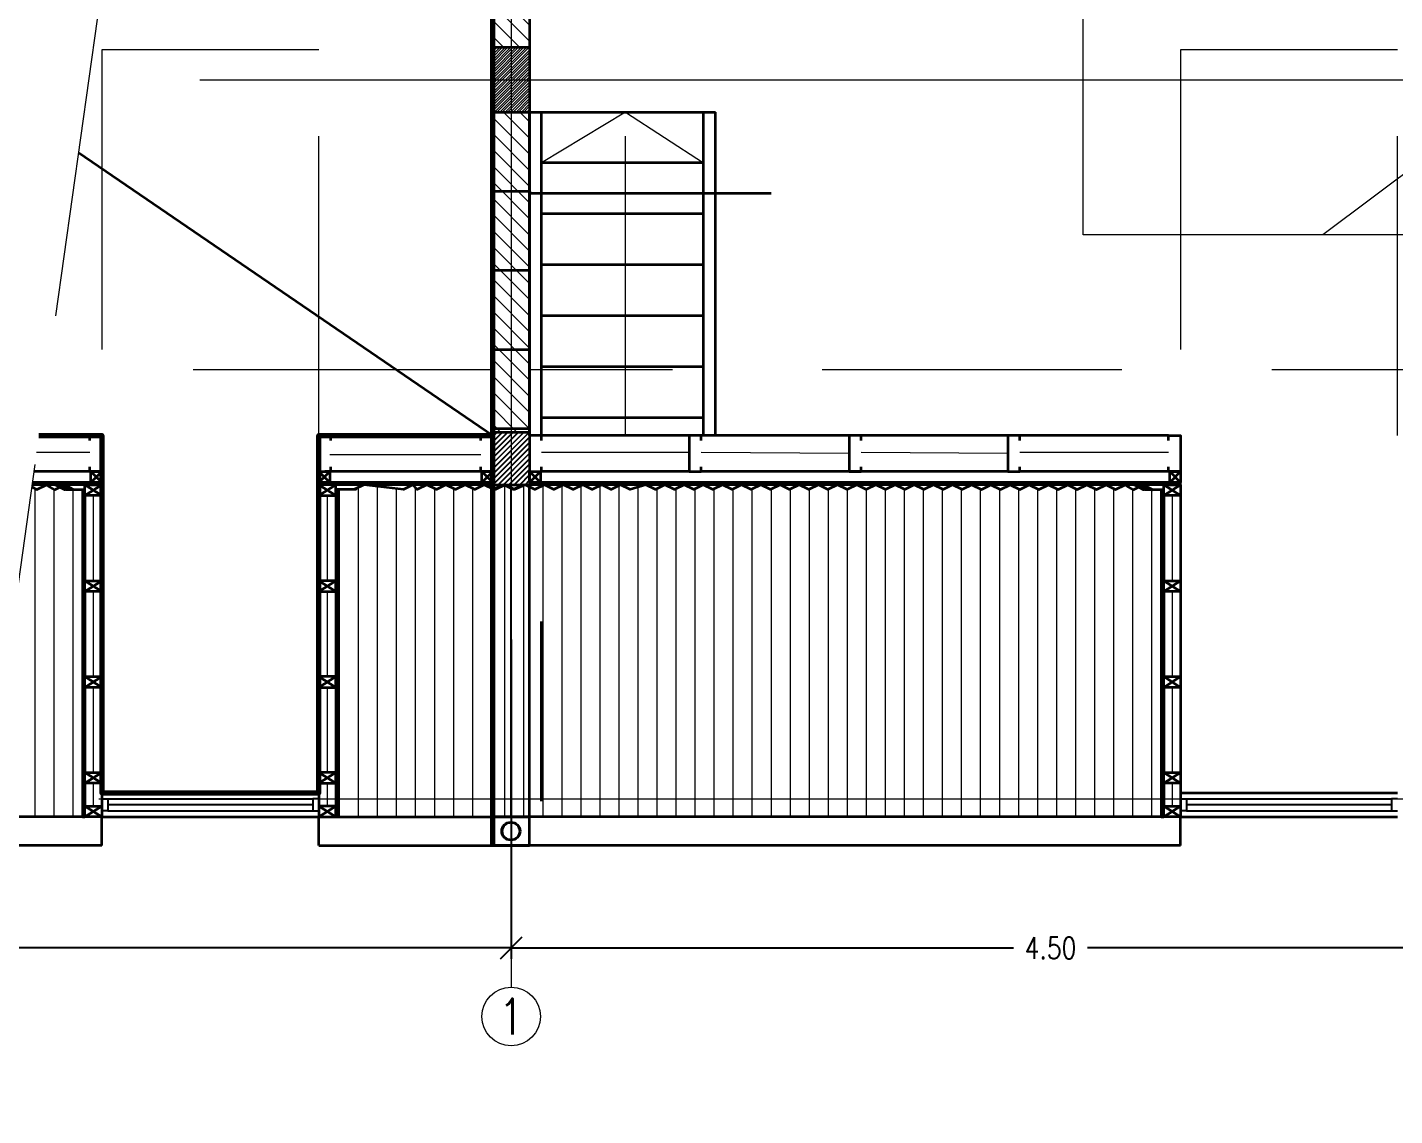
# Model space of a CAD drawing. Header units: metres. Extents: x 45 to 666, y -23 to 325.
# Drawn here: x 316.28 to 321.98, y 131.5 to 136.04 of the extents above; entities that cross this region are included whole.
import ezdxf

# ---------------------------------------------------------------- set-up
doc = ezdxf.new("R2010")
doc.units = ezdxf.units.M
doc.header["$LTSCALE"] = 5
doc.header["$MEASUREMENT"] = 0
doc.linetypes.add('HIDDEN', pattern=[0.375, 0.25, -0.125])
doc.layers.get('0').update_dxf_attribs({"color": 30})
doc.layers.get('DEFPOINTS').update_dxf_attribs({"color": 210})
for name, color, linetype, lineweight in [('A-ANNO-DIMS', 3, 'Continuous', 18), ('A-ANNO-NOTE', 7, 'Continuous', 35), ('A-ANNO-SYMB', 3, 'Continuous', 18), ('A-ANNO-TEXT', 3, 'Continuous', 18), ('A-ELEV-MBE1', 7, 'Continuous', 35), ('A-ELEV-PATT', 8, 'Continuous', 18), ('A-FLOR-FTPT', 6, 'Continuous', 70), ('A-FLOR-LEVL', 7, 'Continuous', 35), ('A-FLOR-OVHD', 3, 'HIDDEN', 18), ('A-FURN', 8, 'Continuous', 18), ('A-GLAZ-FULL', 4, 'Continuous', 25), ('A-WALL-BATT', 8, 'BATTING', 18), ('A-WALL-FULL', 7, 'Continuous', 35), ('A-WALL-FULL-EXTR', 7, 'Continuous', 35), ('A-WALL-PATT', 8, 'Continuous', 18)]:
    doc.layers.add(name, color=color, linetype=linetype, lineweight=lineweight)
doc.styles.add('E-ROMANS', font='romans.shx', dxfattribs={"width": 0.8})
doc.linetypes.add('BATTING', pattern='A,0.0001,-0.1,[134,ltypeshp.shx,S=0.1,R=0,X=-0.1,Y=0],-0.2,[134,ltypeshp.shx,S=0.1,R=180,X=0.1,Y=0],-0.1', length=0.4001)
doc.dimstyles.new('E-0050_TICK_18', dxfattribs={"dimscale": 0.001, "dimtxt": 90, "dimasz": 90, "dimexe": 45, "dimexo": 30, "dimgap": 45, "dimtad": 0, "dimzin": 0, "dimdsep": 46, "dimtxsty": 'E-ROMANS', "dimblk": 'OBLIQUE', "dimcen": 45, "dimclrd": 256, "dimclre": 256, "dimclrt": 256, "dimadec": 0, "dimazin": 0, "dimtfac": 1, "dimtmove": 1, "dimatfit": 3, "dimldrblk": 'OPEN90', "dimfxl": 1, "dimtfill": 1, "dimtolj": 1, "dimtzin": 0, "dimarcsym": 0})
doc.dimstyles.new('E-0200_TICK_12', dxfattribs={"dimscale": 0.001, "dimtxt": 240, "dimasz": 240, "dimexe": 120, "dimexo": 80, "dimgap": 120, "dimtad": 0, "dimzin": 0, "dimdsep": 46, "dimtxsty": 'E-ROMANS', "dimblk": 'OBLIQUE', "dimcen": 120, "dimclrd": 256, "dimclre": 256, "dimclrt": 256, "dimadec": 0, "dimazin": 0, "dimtfac": 1, "dimtmove": 1, "dimatfit": 3, "dimldrblk": 'OPEN90', "dimfxl": 1, "dimtfill": 1, "dimtolj": 1, "dimtzin": 0, "dimlwd": -1, "dimarcsym": 0})
pattern_1 = [(45, (153.83231, 107.65683), (-0.0112253202, 0.0112253202), [])]

# ---------------------------------------------------------------- blocks, each defined once
blk = doc.blocks.new('_Oblique')
at = {"color": 0, "linetype": 'ByBlock', "lineweight": -2}
blk.add_line((-0.5, -0.5), (0.5, 0.5), dxfattribs=at)
blk = doc.blocks.new('*D245')
at = {"layer": 'A-ANNO-DIMS', "lineweight": -2, "transparency": 16777216}
for p, q in [((313.7989, 133.4881), (313.7989, 132.1567)), ((318.2989, 133.4881), (318.2989, 132.1567)), ((313.7989, 132.2017), (315.8941, 132.2017)), ((318.2989, 132.2017), (316.2036, 132.2017))]:
    blk.add_line(p, q, dxfattribs=at)
at = {"layer": 'DEFPOINTS', "color": 0, "transparency": 16777216}
for p in [(313.7989, 133.5181), (318.2989, 133.5181), (318.2989, 132.2017)]:
    blk.add_point(p, dxfattribs=at)
at = {"layer": 'A-ANNO-DIMS', "lineweight": -2, "transparency": 16777216, "xscale": 0.09, "yscale": 0.09, "zscale": 0.09, "rotation": 180}
blk.add_blockref('_Oblique', (313.7989, 132.2017), dxfattribs=at)
at = {"layer": 'A-ANNO-DIMS', "lineweight": -2, "transparency": 16777216, "xscale": 0.09, "yscale": 0.09, "zscale": 0.09}
blk.add_blockref('_Oblique', (318.2989, 132.2017), dxfattribs=at)
at = {"layer": 'A-ANNO-DIMS', "transparency": 16777216, "insert": (316.0489, 132.2017), "char_height": 0.09, "attachment_point": 5, "style": 'E-ROMANS', "bg_fill": 3, "box_fill_scale": 1.25, "bg_fill_color": 256, "bg_fill_true_color": 13158600, "bg_fill_transparency": 0}
blk.add_mtext('\\A1;4.50', dxfattribs=at)
blk = doc.blocks.new('_Open90')
at = {"color": 0, "linetype": 'ByBlock', "lineweight": -2}
for p, q in [((0, 0), (-1, 0)), ((-0.5, 0.5), (0, 0)), ((0, 0), (-0.5, -0.5))]:
    blk.add_line(p, q, dxfattribs=at)
blk = doc.blocks.new('*D247')
at = {"layer": 'A-ANNO-DIMS', "lineweight": -2, "transparency": 16777216}
for p, q in [((318.2989, 133.4881), (318.2989, 132.1567)), ((322.7989, 133.4881), (322.7989, 132.1567)), ((318.2989, 132.2017), (320.3941, 132.2017)), ((322.7989, 132.2017), (320.7036, 132.2017))]:
    blk.add_line(p, q, dxfattribs=at)
at = {"layer": 'DEFPOINTS', "color": 0, "transparency": 16777216}
for p in [(318.2989, 133.5181), (322.7989, 133.5181), (322.7989, 132.2017)]:
    blk.add_point(p, dxfattribs=at)
at = {"layer": 'A-ANNO-DIMS', "lineweight": -2, "transparency": 16777216, "xscale": 0.09, "yscale": 0.09, "zscale": 0.09, "rotation": 180}
blk.add_blockref('_Oblique', (318.2989, 132.2017), dxfattribs=at)
at = {"layer": 'A-ANNO-DIMS', "lineweight": -2, "transparency": 16777216, "xscale": 0.09, "yscale": 0.09, "zscale": 0.09}
blk.add_blockref('_Oblique', (322.7989, 132.2017), dxfattribs=at)
at = {"layer": 'A-ANNO-DIMS', "transparency": 16777216, "insert": (320.5489, 132.2017), "char_height": 0.09, "attachment_point": 5, "style": 'E-ROMANS', "bg_fill": 3, "box_fill_scale": 1.25, "bg_fill_color": 256, "bg_fill_true_color": 13158600, "bg_fill_transparency": 0}
blk.add_mtext('\\A1;4.50', dxfattribs=at)
blk = doc.blocks.new('CAMA150X200')
for p, q in [((-1.2, 0), (-0.8, 0)), ((-1.2, -0.4), (-1.2, 0)), ((-0.8, 0), (-0.8, -0.4)), ((-0.75, -2), (-0.75, 0)), ((-0.75, 0), (0.75, 0)), ((0, 0), (-0.75, -1)), ((0, 0), (0.75, -1)), ((0.75, 0), (0.75, -2)), ((0.8, 0), (0.8, -0.4)), ((1.2, 0), (0.8, 0)), ((1.2, -0.4), (1.2, 0)), ((-0.8, -0.4), (-1.2, -0.4)), ((0.8, -0.4), (1.2, -0.4)), ((0.75, -2), (-0.75, -2))]:
    blk.add_line(p, q)

msp = doc.modelspace()

# ---------------------------------------------------------------- hatches: boundary and pattern name
at = {"layer": 'A-ELEV-PATT'}
h = msp.add_hatch(dxfattribs=at)
h.set_pattern_fill('LINE', color=256, scale=0.015, angle=135, style=0)
h.set_pattern_definition([(135, (162.83231, 107.65683), (-0.03367596, -0.03367596), [])])
h.paths.add_polyline_path([(318.3759, 137.2788), (318.2989, 137.2788), (318.2989, 136.9488), (318.3759, 136.9488)])
h.paths.add_polyline_path([(318.2989, 137.2788), (318.2219, 137.2788), (318.2219, 136.9488), (318.2989, 136.9488)])
h.paths.add_polyline_path([(318.2989, 136.9488), (318.2219, 136.9488), (318.2219, 136.6188), (318.2989, 136.6188)])
h.paths.add_polyline_path([(318.3759, 136.9488), (318.2989, 136.9488), (318.2989, 136.6188), (318.3759, 136.6188)])
h.paths.add_polyline_path([(318.3759, 136.6188), (318.2989, 136.6188), (318.2989, 136.2888), (318.3759, 136.2888)])
h.paths.add_polyline_path([(318.2989, 136.6188), (318.2219, 136.6188), (318.2219, 136.2888), (318.2989, 136.2888)])
h.paths.add_polyline_path([(318.2989, 136.2888), (318.2219, 136.2888), (318.2219, 135.9588), (318.2989, 135.9588)])
h.paths.add_polyline_path([(318.3759, 136.2888), (318.2989, 136.2888), (318.2989, 135.9588), (318.3759, 135.9588)])
h.paths.add_polyline_path([(318.3759, 135.6888), (318.2989, 135.6888), (318.2989, 135.3588), (318.3759, 135.3588)])
h.paths.add_polyline_path([(318.2989, 135.6888), (318.2219, 135.6888), (318.2219, 135.3588), (318.2989, 135.3588)])
h.paths.add_polyline_path([(318.2989, 135.3588), (318.2219, 135.3588), (318.2219, 135.0288), (318.2989, 135.0288)])
h.paths.add_polyline_path([(318.3759, 135.3588), (318.2989, 135.3588), (318.2989, 135.0288), (318.3759, 135.0288)])
h.paths.add_polyline_path([(318.3759, 135.0288), (318.2989, 135.0288), (318.2989, 134.6988), (318.3759, 134.6988)])
h.paths.add_polyline_path([(318.2989, 135.0288), (318.2219, 135.0288), (318.2219, 134.6988), (318.2989, 134.6988)])
h.paths.add_polyline_path([(318.2989, 134.6988), (318.2219, 134.6988), (318.2219, 134.3688), (318.2989, 134.3688)])
h.paths.add_polyline_path([(318.3759, 134.6988), (318.2989, 134.6988), (318.2989, 134.3688), (318.3759, 134.3688)])
h.paths.add_polyline_path([(318.3759, 134.3688), (318.2989, 134.3688), (318.2989, 134.3538), (318.3759, 134.3538)])
h.paths.add_polyline_path([(318.2989, 134.3688), (318.2219, 134.3688), (318.2219, 134.3538), (318.2989, 134.3538)])
h.paths.add_polyline_path([(318.2989, 137.2938), (318.2219, 137.2938), (318.2219, 137.2788), (318.2989, 137.2788)])
h.paths.add_polyline_path([(318.3759, 137.2938), (318.2989, 137.2938), (318.2989, 137.2788), (318.3759, 137.2788)])
h = msp.add_hatch(dxfattribs=at)
h.set_pattern_fill('LINE', color=256, scale=0.015, angle=135, style=0)
h.set_pattern_definition([(135, (162.83231, 107.65683), (-0.03367596, -0.03367596), [])])
h.paths.add_polyline_path([(318.3759, 137.2788), (318.2989, 137.2788), (318.2989, 136.9488), (318.3759, 136.9488)])
h.paths.add_polyline_path([(318.2989, 137.2788), (318.2219, 137.2788), (318.2219, 136.9488), (318.2989, 136.9488)])
h.paths.add_polyline_path([(318.2989, 136.9488), (318.2219, 136.9488), (318.2219, 136.6188), (318.2989, 136.6188)])
h.paths.add_polyline_path([(318.3759, 136.9488), (318.2989, 136.9488), (318.2989, 136.6188), (318.3759, 136.6188)])
h.paths.add_polyline_path([(318.3759, 136.6188), (318.2989, 136.6188), (318.2989, 136.2888), (318.3759, 136.2888)])
h.paths.add_polyline_path([(318.2989, 136.6188), (318.2219, 136.6188), (318.2219, 136.2888), (318.2989, 136.2888)])
h.paths.add_polyline_path([(318.2989, 136.2888), (318.2219, 136.2888), (318.2219, 135.9588), (318.2989, 135.9588)])
h.paths.add_polyline_path([(318.3759, 136.2888), (318.2989, 136.2888), (318.2989, 135.9588), (318.3759, 135.9588)])
h.paths.add_polyline_path([(318.3759, 135.6888), (318.2989, 135.6888), (318.2989, 135.3588), (318.3759, 135.3588)])
h.paths.add_polyline_path([(318.2989, 135.6888), (318.2219, 135.6888), (318.2219, 135.3588), (318.2989, 135.3588)])
h.paths.add_polyline_path([(318.2989, 135.3588), (318.2219, 135.3588), (318.2219, 135.0288), (318.2989, 135.0288)])
h.paths.add_polyline_path([(318.3759, 135.3588), (318.2989, 135.3588), (318.2989, 135.0288), (318.3759, 135.0288)])
h.paths.add_polyline_path([(318.3759, 135.0288), (318.2989, 135.0288), (318.2989, 134.6988), (318.3759, 134.6988)])
h.paths.add_polyline_path([(318.2989, 135.0288), (318.2219, 135.0288), (318.2219, 134.6988), (318.2989, 134.6988)])
h.paths.add_polyline_path([(318.2989, 134.6988), (318.2219, 134.6988), (318.2219, 134.3688), (318.2989, 134.3688)])
h.paths.add_polyline_path([(318.3759, 134.6988), (318.2989, 134.6988), (318.2989, 134.3688), (318.3759, 134.3688)])
h.paths.add_polyline_path([(318.3759, 134.3688), (318.2989, 134.3688), (318.2989, 134.3538), (318.3759, 134.3538)])
h.paths.add_polyline_path([(318.2989, 134.3688), (318.2219, 134.3688), (318.2219, 134.3538), (318.2989, 134.3538)])
h.paths.add_polyline_path([(318.2989, 137.2938), (318.2219, 137.2938), (318.2219, 137.2788), (318.2989, 137.2788)])
h.paths.add_polyline_path([(318.3759, 137.2938), (318.2989, 137.2938), (318.2989, 137.2788), (318.3759, 137.2788)])
at = {"layer": 'A-WALL-PATT'}
h = msp.add_hatch(dxfattribs=at)
h.set_pattern_fill('LINE', color=256, scale=0.015, angle=135, style=0)
h.set_pattern_definition([(135, (162.83231, 107.65683), (-0.03367596, -0.03367596), [])])
h.paths.add_polyline_path([(318.3759, 137.2788), (318.2989, 137.2788), (318.2989, 136.9488), (318.3759, 136.9488)])
h.paths.add_polyline_path([(318.2989, 137.2788), (318.2219, 137.2788), (318.2219, 136.9488), (318.2989, 136.9488)])
h.paths.add_polyline_path([(318.2989, 136.9488), (318.2219, 136.9488), (318.2219, 136.6188), (318.2989, 136.6188)])
h.paths.add_polyline_path([(318.3759, 136.9488), (318.2989, 136.9488), (318.2989, 136.6188), (318.3759, 136.6188)])
h.paths.add_polyline_path([(318.3759, 136.6188), (318.2989, 136.6188), (318.2989, 136.2888), (318.3759, 136.2888)])
h.paths.add_polyline_path([(318.2989, 136.6188), (318.2219, 136.6188), (318.2219, 136.2888), (318.2989, 136.2888)])
h.paths.add_polyline_path([(318.2989, 136.2888), (318.2219, 136.2888), (318.2219, 135.9588), (318.2989, 135.9588)])
h.paths.add_polyline_path([(318.3759, 136.2888), (318.2989, 136.2888), (318.2989, 135.9588), (318.3759, 135.9588)])
h.paths.add_polyline_path([(318.3759, 135.6888), (318.2989, 135.6888), (318.2989, 135.3588), (318.3759, 135.3588)])
h.paths.add_polyline_path([(318.2989, 135.6888), (318.2219, 135.6888), (318.2219, 135.3588), (318.2989, 135.3588)])
h.paths.add_polyline_path([(318.2989, 135.3588), (318.2219, 135.3588), (318.2219, 135.0288), (318.2989, 135.0288)])
h.paths.add_polyline_path([(318.3759, 135.3588), (318.2989, 135.3588), (318.2989, 135.0288), (318.3759, 135.0288)])
h.paths.add_polyline_path([(318.3759, 135.0288), (318.2989, 135.0288), (318.2989, 134.6988), (318.3759, 134.6988)])
h.paths.add_polyline_path([(318.2989, 135.0288), (318.2219, 135.0288), (318.2219, 134.6988), (318.2989, 134.6988)])
h.paths.add_polyline_path([(318.2989, 134.6988), (318.2219, 134.6988), (318.2219, 134.3688), (318.2989, 134.3688)])
h.paths.add_polyline_path([(318.3759, 134.6988), (318.2989, 134.6988), (318.2989, 134.3688), (318.3759, 134.3688)])
h.paths.add_polyline_path([(318.3759, 134.3688), (318.2989, 134.3688), (318.2989, 134.3538), (318.3759, 134.3538)])
h.paths.add_polyline_path([(318.2989, 134.3688), (318.2219, 134.3688), (318.2219, 134.3538), (318.2989, 134.3538)])
h.paths.add_polyline_path([(318.2989, 137.2938), (318.2219, 137.2938), (318.2219, 137.2788), (318.2989, 137.2788)])
h.paths.add_polyline_path([(318.3759, 137.2938), (318.2989, 137.2938), (318.2989, 137.2788), (318.3759, 137.2788)])
h = msp.add_hatch(dxfattribs=at)
h.set_pattern_fill('LINE', color=256, scale=0.005, angle=45, style=0)
h.set_pattern_definition(pattern_1)
h.paths.add_polyline_path([(318.2989, 135.6888), (318.3759, 135.6888), (318.3759, 135.8238), (318.2989, 135.8238)])
h.paths.add_polyline_path([(318.2989, 135.8238), (318.2219, 135.8238), (318.2219, 135.6888), (318.2989, 135.6888)])
h.paths.add_polyline_path([(318.2989, 135.9588), (318.2219, 135.9588), (318.2219, 135.8238), (318.2989, 135.8238)])
h.paths.add_polyline_path([(318.2989, 135.8238), (318.3759, 135.8238), (318.3759, 135.9588), (318.2989, 135.9588)])
h = msp.add_hatch(dxfattribs=at)
h.set_pattern_fill('LINE', color=256, scale=0.005, angle=45, style=0)
h.set_pattern_definition([(45, (158.33231, 107.65683), (-0.0112253202, 0.0112253202), [])])
h.paths.add_polyline_path([(318.2989, 135.9588), (318.2219, 135.9588), (318.2219, 135.8238), (318.2989, 135.8238)])
h.paths.add_polyline_path([(318.3759, 135.9588), (318.2989, 135.9588), (318.2989, 135.8238), (318.3759, 135.8238)])
h.paths.add_polyline_path([(318.3759, 135.8238), (318.2989, 135.8238), (318.2989, 135.6888), (318.3759, 135.6888)])
h.paths.add_polyline_path([(318.2989, 135.8238), (318.2219, 135.8238), (318.2219, 135.6888), (318.2989, 135.6888)])
h = msp.add_hatch(dxfattribs=at)
h.set_pattern_fill('LINE', color=256, scale=0.005, angle=45, style=0)
h.set_pattern_definition([(45, (158.33231, 107.65683), (-0.0112253202, 0.0112253202), [])])
h.paths.add_polyline_path([(318.2989, 135.9588), (318.2219, 135.9588), (318.2219, 135.8238), (318.2989, 135.8238)])
h.paths.add_polyline_path([(318.3759, 135.9588), (318.2989, 135.9588), (318.2989, 135.8238), (318.3759, 135.8238)])
h.paths.add_polyline_path([(318.3759, 135.8238), (318.2989, 135.8238), (318.2989, 135.6888), (318.3759, 135.6888)])
h.paths.add_polyline_path([(318.2989, 135.8238), (318.2219, 135.8238), (318.2219, 135.6888), (318.2989, 135.6888)])
h = msp.add_hatch(dxfattribs=at)
h.set_pattern_fill('LINE', color=256, scale=0.005, angle=45, style=0)
h.set_pattern_definition(pattern_1)
h.paths.add_polyline_path([(318.3759, 134.3538), (318.2989, 134.3538), (318.2989, 134.1338), (318.3759, 134.1338)])
h.paths.add_polyline_path([(318.2989, 134.3538), (318.2219, 134.3538), (318.2219, 134.1338), (318.2989, 134.1338)])
h = msp.add_hatch(dxfattribs=at)
h.set_pattern_fill('LINE', color=256, scale=0.005, angle=45, style=0)
h.set_pattern_definition([(45, (162.83231, 107.65683), (-0.0112253202, 0.0112253202), [])])
h.paths.add_polyline_path([(318.3759, 134.3538), (318.2219, 134.3538), (318.2219, 134.1338), (318.3759, 134.1338)])
h = msp.add_hatch(dxfattribs=at)
h.set_pattern_fill('LINE', color=256, scale=0.005, angle=45, style=0)
h.set_pattern_definition([(45, (162.83231, 107.65683), (-0.0112253202, 0.0112253202), [])])
h.paths.add_polyline_path([(318.3759, 134.3538), (318.2219, 134.3538), (318.2219, 134.1338), (318.3759, 134.1338)])

# ---------------------------------------------------------------- linework, layer by layer
at = {"layer": 'A-ANNO-SYMB'}
msp.add_lwpolyline([(316.9998, 135.8232), (329.3827, 135.8238)], dxfattribs=at)
at = {"layer": 'A-ANNO-SYMB', "linetype": 'Continuous', "ltscale": 5}
msp.add_circle((318.2989, 131.9155), 0.1219, dxfattribs=at)
at = {"layer": 'A-ELEV-MBE1'}
for p, q in [((316.5407, 134.3388), (316.3287, 134.3388)), ((318.1719, 134.3388), (317.5044, 134.3388)), ((318.1719, 134.3388), (317.5469, 134.3388)), ((319.7549, 134.3388), (318.3759, 134.3388)), ((320.3711, 134.3388), (319.7583, 134.3388)), ((321.0407, 134.3388), (320.4211, 134.3388))]:
    msp.add_line(p, q, dxfattribs=at)
at = {"layer": 'A-FLOR-LEVL'}
for p, q in [((318.3759, 134.3388), (318.3759, 135.6888)), ((318.3759, 135.6888), (319.1512, 135.6888)), ((318.4259, 134.3388), (318.4259, 135.6888)), ((319.1012, 134.3388), (319.1012, 135.6888)), ((319.1512, 134.3388), (319.1512, 135.6888)), ((316.4942, 135.5195), (318.2219, 134.3388)), ((319.1012, 135.4763), (318.4259, 135.4763)), ((319.1012, 135.2638), (318.4259, 135.2638)), ((319.1012, 135.0513), (318.4259, 135.0513)), ((319.1012, 134.8388), (318.4259, 134.8388)), ((319.1012, 134.6263), (318.4259, 134.6263)), ((319.1012, 134.4138), (318.4259, 134.4138)), ((316.5407, 134.1888), (316.3077, 134.1888)), ((318.1719, 134.1888), (317.5219, 134.1888)), ((318.1719, 134.1888), (317.5419, 134.1888)), ((319.0421, 134.1888), (318.4259, 134.1888)), ((319.0421, 134.1888), (318.4259, 134.1888)), ((319.7549, 134.1888), (319.0921, 134.1888)), ((320.3711, 134.1888), (319.7583, 134.1888)), ((321.0407, 134.1888), (320.4211, 134.1888))]:
    msp.add_line(p, q, dxfattribs=at)
for points in [[(316.5909, 134.1888), (316.5459, 134.1438)], [(316.5459, 134.1888), (316.5909, 134.1438)], [(317.5419, 134.1888), (317.4969, 134.1438)], [(317.4969, 134.1888), (317.5419, 134.1438)], [(318.2219, 134.1888), (318.1769, 134.1438)], [(318.1769, 134.1888), (318.2219, 134.1438)], [(318.4209, 134.1888), (318.3759, 134.1438)], [(318.3759, 134.1888), (318.4209, 134.1438)], [(318.4209, 134.1888), (318.3759, 134.1438)], [(318.3759, 134.1888), (318.4209, 134.1438)], [(321.0909, 134.1888), (321.0459, 134.1438)], [(321.0459, 134.1888), (321.0909, 134.1438)], [(316.5209, 134.1338), (316.5909, 134.0888)], [(316.5909, 134.1338), (316.5209, 134.0888)], [(317.5669, 134.1338), (317.4969, 134.0888)], [(317.4969, 134.1338), (317.5669, 134.0888)], [(321.0209, 134.1338), (321.0909, 134.0888)], [(321.0909, 134.1338), (321.0209, 134.0888)], [(316.5209, 134.0888), (316.5209, 133.7338)], [(316.5909, 134.0888), (316.5909, 133.7338)], [(317.4969, 134.0888), (317.4969, 133.7338)], [(317.5669, 134.0888), (317.5669, 133.7338)], [(321.0209, 134.0888), (321.0209, 133.7338)], [(321.0909, 134.0888), (321.0909, 133.7338)], [(316.5209, 133.7338), (316.5909, 133.6888)], [(316.5909, 133.7338), (316.5209, 133.6888)], [(317.5669, 133.7338), (317.4969, 133.6888)], [(317.4969, 133.7338), (317.5669, 133.6888)], [(321.0209, 133.7338), (321.0909, 133.6888)], [(321.0909, 133.7338), (321.0209, 133.6888)]]:
    msp.add_lwpolyline(points, dxfattribs=at)
at = {"layer": 'A-FLOR-OVHD'}
for points in [[(317.4969, 134.3388), (317.4969, 135.9484), (316.5909, 135.9484), (316.5909, 134.3388), (316.5909, 134.3388)], [(321.9969, 134.3388), (321.9969, 135.9484), (321.0909, 135.9484), (321.0909, 134.3388), (321.0909, 134.3388)], [(318.7759, 135.6888), (318.4259, 135.4763)], [(318.7759, 134.3388), (318.7759, 134.3388), (318.7759, 135.6888)], [(318.7759, 135.6888), (319.1012, 135.4763)], [(318.2219, 134.6138), (316.3672, 134.6138)], [(322.7219, 134.6138), (318.3759, 134.6138)]]:
    msp.add_lwpolyline(points, dxfattribs=at)
at = {"layer": 'A-WALL-BATT', "ltscale": 0.018}
for p, q in [((316.5407, 134.2688), (316.3189, 134.2688)), ((319.0421, 134.2688), (318.4259, 134.2688)), ((319.0421, 134.2688), (318.4259, 134.2688)), ((319.7083, 134.2638), (319.0921, 134.2688)), ((320.3711, 134.2638), (319.7583, 134.2688)), ((321.0407, 134.2688), (320.4211, 134.2688)), ((318.1717, 134.2588), (317.5428, 134.2588))]:
    msp.add_line(p, q, dxfattribs=at)
for points in [[(316.5559, 134.0888), (316.5559, 133.7338)], [(317.5319, 134.0888), (317.5319, 133.7338)], [(321.0559, 134.0888), (321.0559, 133.7338)]]:
    msp.add_lwpolyline(points, dxfattribs=at)
at = {"layer": 'A-WALL-FULL'}
msp.add_line((318.2219, 134.3538), (318.3759, 134.3538), dxfattribs=at)
for points in [[(318.2219, 134.1338), (318.2219, 137.5138), (318.3759, 137.5138), (318.3759, 134.1338)], [(318.2219, 135.9588), (318.3759, 135.9588)], [(318.2219, 135.6888), (318.3759, 135.6888)], [(318.2219, 135.3588), (318.3759, 135.3588)], [(318.2219, 135.0288), (318.3759, 135.0288)], [(318.2219, 134.6988), (318.3759, 134.6988)], [(318.2219, 134.3688), (318.3759, 134.3688)], [(318.2219, 134.1338), (318.3759, 134.1338)]]:
    msp.add_lwpolyline(points, dxfattribs=at)
at = {"layer": 'A-WALL-FULL-EXTR'}
for p, q in [((318.2219, 134.3538), (318.3759, 134.3538)), ((318.2219, 134.3538), (318.3759, 134.3538)), ((316.5209, 134.1338), (316.3, 134.1338)), ((316.5209, 134.1338), (316.3, 134.1338)), ((316.5459, 134.1438), (316.3014, 134.1438)), ((316.5459, 134.1438), (316.3014, 134.1438)), ((316.5909, 134.1338), (316.5909, 134.1438)), ((318.2219, 134.1438), (317.4969, 134.1438)), ((317.4969, 134.1338), (317.4969, 134.1438)), ((318.2219, 134.1338), (317.4969, 134.1338)), ((321.0459, 134.1438), (318.3759, 134.1438)), ((321.0459, 134.1438), (318.3759, 134.1438)), ((321.0209, 134.1338), (318.3759, 134.1338)), ((321.0209, 134.1338), (318.3759, 134.1338)), ((321.0909, 134.1338), (321.0909, 134.1438))]:
    msp.add_line(p, q, dxfattribs=at)
for points in [[(318.2219, 134.1338), (318.2219, 137.5138), (318.3759, 137.5138), (318.3759, 134.1338)], [(318.2219, 134.1338), (318.2219, 137.5138), (318.3759, 137.5138), (318.3759, 134.1338)], [(318.2219, 135.9588), (318.3759, 135.9588)], [(318.2219, 135.9588), (318.3759, 135.9588)], [(318.2219, 135.6888), (318.3759, 135.6888)], [(318.2219, 135.6888), (318.3759, 135.6888)], [(318.2219, 135.3588), (318.3759, 135.3588)], [(318.2219, 135.3588), (318.3759, 135.3588)], [(318.2219, 135.0288), (318.3759, 135.0288)], [(318.2219, 135.0288), (318.3759, 135.0288)], [(318.2219, 134.6988), (318.3759, 134.6988)], [(318.2219, 134.6988), (318.3759, 134.6988)], [(316.5409, 134.3188), (316.5409, 134.3388), (316.5909, 134.3388), (316.5909, 134.1888), (316.5409, 134.1888), (316.5409, 134.2088)], [(317.5469, 134.3188), (317.5469, 134.3388), (317.4969, 134.3388), (317.4969, 134.1888), (317.5469, 134.1888), (317.5469, 134.2088)], [(318.1719, 134.3188), (318.1719, 134.3388), (318.2219, 134.3388), (318.2219, 134.1888), (318.1719, 134.1888), (318.1719, 134.2088)], [(318.1719, 134.3188), (318.1719, 134.3388), (318.2219, 134.3388), (318.2219, 134.1888), (318.1719, 134.1888), (318.1719, 134.2088)], [(318.2219, 134.3688), (318.3759, 134.3688)], [(318.2219, 134.3688), (318.3759, 134.3688)], [(318.4259, 134.3188), (318.4259, 134.3388), (318.3759, 134.3388), (318.3759, 134.1888), (318.4259, 134.1888), (318.4259, 134.2088)], [(318.4259, 134.3188), (318.4259, 134.3388), (318.3759, 134.3388), (318.3759, 134.1888), (318.4259, 134.1888), (318.4259, 134.2088)], [(319.0921, 134.3188), (319.0921, 134.3388), (319.0421, 134.3388), (319.0421, 134.1888), (319.0921, 134.1888), (319.0921, 134.2088)], [(319.7583, 134.3188), (319.7583, 134.3388), (319.7083, 134.3388), (319.7083, 134.1888), (319.7583, 134.1888), (319.7583, 134.2088)], [(320.4211, 134.3188), (320.4211, 134.3388), (320.3711, 134.3388), (320.3711, 134.1888), (320.4211, 134.1888), (320.4211, 134.2088)], [(321.0409, 134.3188), (321.0409, 134.3388), (321.0909, 134.3388), (321.0909, 134.1888), (321.0409, 134.1888), (321.0409, 134.2088)], [(316.5459, 134.1888), (316.5909, 134.1888), (316.5909, 134.1438), (316.5459, 134.1438), (316.5459, 134.1888)], [(317.4969, 134.1888), (317.5419, 134.1888), (317.5419, 134.1438), (317.4969, 134.1438), (317.4969, 134.1888)], [(318.1769, 134.1888), (318.2219, 134.1888), (318.2219, 134.1438), (318.1769, 134.1438), (318.1769, 134.1888)], [(318.3759, 134.1888), (318.4209, 134.1888), (318.4209, 134.1438), (318.3759, 134.1438), (318.3759, 134.1888)], [(318.3759, 134.1888), (318.4209, 134.1888), (318.4209, 134.1438), (318.3759, 134.1438), (318.3759, 134.1888)], [(321.0459, 134.1888), (321.0909, 134.1888), (321.0909, 134.1438), (321.0459, 134.1438), (321.0459, 134.1888)], [(316.2987, 134.1247), (316.3204, 134.1138), (316.3604, 134.1338), (316.3758, 134.1242)], [(316.4427, 134.1159), (316.4372, 134.1131), (316.3972, 134.1331), (316.4751, 134.1131), (316.4351, 134.1331), (316.3951, 134.1131), (316.3758, 134.1242)], [(316.4427, 134.1225), (316.4427, 134.1138), (316.5196, 134.1138), (316.5196, 134.0888)], [(316.5209, 134.1338), (316.5909, 134.1338), (316.5909, 134.0888), (316.5209, 134.0888), (316.5209, 134.1338)], [(317.5669, 134.1338), (317.4969, 134.1338), (317.4969, 134.0888), (317.5669, 134.0888), (317.5669, 134.1338)], [(317.6504, 134.1225), (317.6504, 134.1138), (317.5735, 134.1138), (317.5735, 134.0888)], [(318.3509, 134.1338), (318.3089, 134.1138), (318.2669, 134.1338), (318.2269, 134.1138), (318.1869, 134.1338), (318.1469, 134.1138), (318.1069, 134.1338), (318.0669, 134.1138), (318.0269, 134.1338), (317.9869, 134.1138), (317.9469, 134.1338), (317.9069, 134.1138), (317.8894, 134.1338), (317.8494, 134.1138), (317.6844, 134.1338), (317.6444, 134.1138)], [(318.2219, 134.1338), (318.3759, 134.1338)], [(320.2204, 134.1338), (320.1804, 134.1138), (320.1404, 134.1338), (320.1004, 134.1138), (320.0604, 134.1338), (320.0204, 134.1138), (319.9804, 134.1338), (319.9404, 134.1138), (319.9004, 134.1338), (319.8604, 134.1138), (319.8204, 134.1338), (319.7804, 134.1138), (319.7404, 134.1338), (319.7004, 134.1138), (319.6604, 134.1338), (319.6204, 134.1138), (319.5804, 134.1338), (319.5404, 134.1138), (319.5004, 134.1338), (319.4604, 134.1138), (319.4204, 134.1338), (319.3804, 134.1138), (319.3404, 134.1338), (319.3004, 134.1138), (319.2604, 134.1338), (319.2204, 134.1138), (319.1804, 134.1338), (319.1404, 134.1138), (319.1004, 134.1338), (319.0604, 134.1138), (319.0204, 134.1338), (318.9804, 134.1138), (318.9404, 134.1338), (318.9004, 134.1138), (318.8604, 134.1338), (318.7954, 134.1138), (318.7554, 134.1338), (318.7154, 134.1138), (318.6774, 134.1338), (318.6374, 134.1138), (318.5974, 134.1338), (318.5574, 134.1138), (318.5174, 134.1338), (318.4774, 134.1138), (318.4374, 134.1338), (318.3974, 134.1138), (318.3574, 134.1338), (318.3134, 134.1138), (318.2734, 134.1338), (318.2334, 134.1138), (318.2219, 134.1196)], [(318.2219, 134.1338), (318.3759, 134.1338)], [(320.2204, 134.1338), (320.1804, 134.1138), (320.1404, 134.1338), (320.1004, 134.1138), (320.0604, 134.1338), (320.0204, 134.1138), (319.9804, 134.1338), (319.9404, 134.1138), (319.9004, 134.1338), (319.8604, 134.1138), (319.8204, 134.1338), (319.7804, 134.1138), (319.7404, 134.1338), (319.7004, 134.1138), (319.6604, 134.1338), (319.6204, 134.1138), (319.5804, 134.1338), (319.5404, 134.1138), (319.5004, 134.1338), (319.4604, 134.1138), (319.4204, 134.1338), (319.3804, 134.1138), (319.3404, 134.1338), (319.3004, 134.1138), (319.2604, 134.1338), (319.2204, 134.1138), (319.1804, 134.1338), (319.1404, 134.1138), (319.1004, 134.1338), (319.0604, 134.1138), (319.0204, 134.1338), (318.9804, 134.1138), (318.9404, 134.1338), (318.9004, 134.1138), (318.8604, 134.1338), (318.7954, 134.1138), (318.7554, 134.1338), (318.7154, 134.1138), (318.6774, 134.1338), (318.6374, 134.1138), (318.5974, 134.1338), (318.5574, 134.1138), (318.5174, 134.1338), (318.4774, 134.1138), (318.4374, 134.1338), (318.3974, 134.1138), (318.3574, 134.1338), (318.3134, 134.1138), (318.2734, 134.1338), (318.2334, 134.1138), (318.2219, 134.1196)], [(320.2204, 134.1338), (320.2604, 134.1138), (320.3004, 134.1338), (320.3404, 134.1138), (320.3804, 134.1338), (320.4204, 134.1138), (320.4604, 134.1338), (320.5004, 134.1138), (320.5404, 134.1338), (320.5804, 134.1138), (320.6204, 134.1338), (320.6604, 134.1138), (320.7004, 134.1338), (320.7404, 134.1138), (320.7804, 134.1338), (320.8204, 134.1138), (320.8604, 134.1338), (320.8758, 134.1242)], [(320.9427, 134.1159), (320.9372, 134.1131), (320.8972, 134.1331), (320.9751, 134.1131), (320.9351, 134.1331), (320.8951, 134.1131), (320.8758, 134.1242)], [(320.9427, 134.1225), (320.9427, 134.1138), (321.0196, 134.1138), (321.0196, 134.0888)], [(321.0209, 134.1338), (321.0909, 134.1338), (321.0909, 134.0888), (321.0209, 134.0888), (321.0209, 134.1338)], [(316.5209, 133.7338), (316.5909, 133.7338), (316.5909, 133.6888), (316.5209, 133.6888), (316.5209, 133.7338)], [(317.5669, 133.7338), (317.4969, 133.7338), (317.4969, 133.6888), (317.5669, 133.6888), (317.5669, 133.7338)], [(321.0209, 133.7338), (321.0909, 133.7338), (321.0909, 133.6888), (321.0209, 133.6888), (321.0209, 133.7338)]]:
    msp.add_lwpolyline(points, dxfattribs=at)

# ---------------------------------------------------------------- block references
at = {"layer": 'A-FURN', "rotation": 270}
msp.add_blockref('CAMA150X200', (322.6854, 135.9265), dxfattribs=at)

# ---------------------------------------------------------------- texts
at = {"layer": 'A-ANNO-TEXT', "ltscale": 5, "insert": (318.2989, 131.9155), "char_height": 0.15, "attachment_point": 5, "style": 'E-ROMANS'}
msp.add_mtext('1', dxfattribs=at)

# ---------------------------------------------------------------- dimensions: what is measured, and where the dimension line sits
at = {"layer": 'A-ANNO-DIMS'}
dim = msp.add_linear_dim(base=(318.2989, 132.2017), p1=(313.7989, 133.5181), p2=(318.2989, 133.5181), dimstyle='E-0050_TICK_18', dxfattribs=at)
dim.commit()
dim.dimension.update_dxf_attribs({"geometry": '*D245', "text_midpoint": (316.0489, 132.2017)})

# ---------------------------------------------------------------- leaders
at = {"layer": 'A-ANNO-NOTE'}
msp.add_leader([(318.383, 135.35), (318.4893, 135.35), (318.5396, 135.35)], dimstyle='E-0200_TICK_12', override={"dimasz": 0.2, "dimtad": 0, "dimldrblk": 'Open90'}, dxfattribs=at)

# ---------------------------------------------------------------- next in the draw order: linework, layer by layer
at = {"layer": 'A-ANNO-SYMB', "ltscale": 2}
msp.add_lwpolyline([(318.2989, 139.5942), (318.2989, 132.0375)], dxfattribs=at)
at = {"layer": 'A-FLOR-FTPT'}
msp.add_line((318.2219, 132.6288), (318.2219, 139.0188), dxfattribs=at)
msp.add_lwpolyline([(316.3287, 134.3388), (316.5909, 134.3388), (316.5909, 132.8488), (317.4969, 132.8488), (317.4969, 134.3388), (318.2219, 134.3388), (318.2219, 137.3088), (316.745, 137.3088)], dxfattribs=at)
at = {"layer": 'A-FLOR-LEVL'}
for p, q in [((316.5209, 133.2888), (316.5209, 132.9338)), ((316.5909, 133.2888), (316.5909, 132.9338)), ((317.4969, 133.2888), (317.4969, 132.9338)), ((317.5669, 133.2888), (317.5669, 132.9338)), ((316.5209, 132.8888), (316.5209, 132.7938)), ((316.5909, 132.8888), (316.5909, 132.7938)), ((317.4969, 132.8888), (317.4969, 132.7938)), ((317.5669, 132.8888), (317.5669, 132.7938)), ((316.5109, 132.7488), (316.1058, 132.7488)), ((316.5109, 132.7488), (316.1058, 132.7488)), ((316.5909, 132.6288), (316.5909, 132.7488)), ((317.4969, 132.6288), (317.4969, 132.7488)), ((316.5909, 132.6288), (316.089, 132.6288)), ((316.5909, 132.6288), (316.089, 132.6288))]:
    msp.add_line(p, q, dxfattribs=at)
for points in [[(316.5209, 133.6888), (316.5209, 133.3338)], [(316.5909, 133.6888), (316.5909, 133.3338)], [(317.4969, 133.6888), (317.4969, 133.3338)], [(317.5669, 133.6888), (317.5669, 133.3338)], [(316.5209, 133.3338), (316.5909, 133.2888)], [(316.5909, 133.3338), (316.5209, 133.2888)], [(317.5669, 133.3338), (317.4969, 133.2888)], [(317.4969, 133.3338), (317.5669, 133.2888)], [(316.5209, 132.9338), (316.5909, 132.8888)], [(316.5909, 132.9338), (316.5209, 132.8888)], [(317.5669, 132.9338), (317.4969, 132.8888)], [(317.4969, 132.9338), (317.5669, 132.8888)], [(316.5909, 132.8488), (317.4969, 132.8488)], [(316.5209, 132.7938), (316.5909, 132.7488)], [(316.5909, 132.7938), (316.5209, 132.7488)], [(317.5669, 132.7938), (317.4969, 132.7488)], [(317.4969, 132.7938), (317.5669, 132.7488)], [(316.5909, 132.7488), (317.4969, 132.7488)]]:
    msp.add_lwpolyline(points, dxfattribs=at)
at = {"layer": 'A-FLOR-OVHD'}
msp.add_lwpolyline([(317.0927, 139.7897), (315.9311, 131.502)], dxfattribs=at)
at = {"layer": 'A-GLAZ-FULL'}
for p, q in [((316.6159, 132.8238), (317.4719, 132.8238)), ((317.4719, 132.7988), (316.6159, 132.7988)), ((316.6159, 132.7738), (317.4719, 132.7738))]:
    msp.add_line(p, q, dxfattribs=at)
for points in [[(316.5909, 132.8238), (316.6159, 132.8238), (316.6159, 132.7738), (316.5909, 132.7738)], [(317.4969, 132.8238), (317.4719, 132.8238), (317.4719, 132.7738), (317.4969, 132.7738)]]:
    msp.add_lwpolyline(points, dxfattribs=at)
at = {"layer": 'A-WALL-BATT', "ltscale": 0.018}
for p, q in [((316.5559, 133.2888), (316.5559, 132.9338)), ((317.5319, 133.2888), (317.5319, 132.9338)), ((316.5559, 132.8888), (316.5559, 132.7938)), ((317.5319, 132.8888), (317.5319, 132.7938))]:
    msp.add_line(p, q, dxfattribs=at)
for points in [[(316.5559, 133.6888), (316.5559, 133.3338)], [(317.5319, 133.6888), (317.5319, 133.3338)]]:
    msp.add_lwpolyline(points, dxfattribs=at)
at = {"layer": 'A-WALL-FULL-EXTR'}
msp.add_line((316.5109, 132.7488), (316.5209, 132.7488), dxfattribs=at)
for points in [[(316.5109, 134.1138), (316.5109, 132.7488)], [(317.5769, 134.1138), (317.5769, 132.7488)], [(316.5209, 133.3338), (316.5909, 133.3338), (316.5909, 133.2888), (316.5209, 133.2888), (316.5209, 133.3338)], [(317.5669, 133.3338), (317.4969, 133.3338), (317.4969, 133.2888), (317.5669, 133.2888), (317.5669, 133.3338)], [(316.5209, 132.9338), (316.5909, 132.9338), (316.5909, 132.8888), (316.5209, 132.8888), (316.5209, 132.9338)], [(317.5669, 132.9338), (317.4969, 132.9338), (317.4969, 132.8888), (317.5669, 132.8888), (317.5669, 132.9338)], [(316.5209, 132.7938), (316.5909, 132.7938), (316.5909, 132.7488), (316.5209, 132.7488), (316.5209, 132.7938)], [(317.5669, 132.7938), (317.4969, 132.7938), (317.4969, 132.7488), (317.5669, 132.7488), (317.5669, 132.7938)], [(317.4969, 132.7488), (317.5769, 132.7488)]]:
    msp.add_lwpolyline(points, dxfattribs=at)

# ---------------------------------------------------------------- next in the draw order: dimensions: what is measured, and where the dimension line sits
at = {"layer": 'A-ANNO-DIMS'}
dim = msp.add_linear_dim(base=(322.7989, 132.2017), p1=(318.2989, 133.5181), p2=(322.7989, 133.5181), dimstyle='E-0050_TICK_18', dxfattribs=at)
dim.commit()
dim.dimension.update_dxf_attribs({"geometry": '*D247', "text_midpoint": (320.5489, 132.2017)})

# ---------------------------------------------------------------- next in the draw order: hatches: boundary and pattern name
at = {"layer": 'A-ELEV-PATT'}
h = msp.add_hatch(dxfattribs=at)
h.set_pattern_fill('LINE', color=256, scale=0.025, angle=90, style=0)
h.set_pattern_definition([(90, (153.83231, 107.65683), (-0.079375, 2e-13), [])])
h.paths.add_polyline_path([(317.5769, 132.7488), (318.3759, 132.7488), (318.3759, 134.1338), (318.3509, 134.1338), (318.3089, 134.1138), (318.2669, 134.1338), (318.2269, 134.1138), (318.1869, 134.1338), (318.1469, 134.1138), (318.1069, 134.1338), (318.0669, 134.1138), (318.0269, 134.1338), (317.9869, 134.1138), (317.9469, 134.1338), (317.9069, 134.1138), (317.8894, 134.1338), (317.8494, 134.1138), (317.6844, 134.1338), (317.6504, 134.1168), (317.6504, 134.1138), (317.5769, 134.1138)])
h.paths.add_polyline_path([(314.7898, 132.7488), (314.9827, 134.1249), (314.9604, 134.1138), (314.9204, 134.1338), (314.8804, 134.1138), (314.8404, 134.1338), (314.8004, 134.1138), (314.7604, 134.1338), (314.7204, 134.1138), (314.6804, 134.1338), (314.6404, 134.1138), (314.6004, 134.1338), (314.5604, 134.1138), (314.5204, 134.1338), (314.4804, 134.1138), (314.4404, 134.1338), (314.4004, 134.1138), (314.3604, 134.1338), (314.2954, 134.1138), (314.2554, 134.1338), (314.2154, 134.1138), (314.1774, 134.1338), (314.1374, 134.1138), (314.0974, 134.1338), (314.0574, 134.1138), (314.0174, 134.1338), (313.9774, 134.1138), (313.9374, 134.1338), (313.8974, 134.1138), (313.8574, 134.1338), (313.8134, 134.1138), (313.7734, 134.1338), (313.7334, 134.1138), (313.7219, 134.1196), (313.7219, 132.7488)])
h.paths.add_polyline_path([(316.2987, 134.1247), (316.1058, 132.7488), (316.5109, 132.7488), (316.5109, 134.104), (316.4725, 134.1138), (316.4385, 134.1138), (316.4147, 134.1019), (316.3597, 134.1334), (316.3204, 134.1138)])
h = msp.add_hatch(dxfattribs=at)
h.set_pattern_fill('LINE', color=256, scale=0.025, angle=90, style=0)
h.set_pattern_definition([(90, (158.33231, 107.65683), (-0.079375, 2e-16), [])])
h.paths.add_polyline_path([(322.0769, 132.7488), (322.8759, 132.7488), (322.8759, 134.1338), (322.8509, 134.1338), (322.8089, 134.1138), (322.7669, 134.1338), (322.7269, 134.1138), (322.6869, 134.1338), (322.6469, 134.1138), (322.6069, 134.1338), (322.5669, 134.1138), (322.5269, 134.1338), (322.4869, 134.1138), (322.4469, 134.1338), (322.4069, 134.1138), (322.3894, 134.1338), (322.3494, 134.1138), (322.1844, 134.1338), (322.1504, 134.1168), (322.1504, 134.1138), (322.0769, 134.1138)])
h.paths.add_polyline_path([(318.2219, 134.1196), (318.2219, 132.7488), (321.0109, 132.7488), (321.0109, 134.104), (320.9725, 134.1138), (320.9385, 134.1138), (320.9147, 134.1019), (320.8597, 134.1334), (320.8204, 134.1138), (320.7804, 134.1338), (320.7404, 134.1138), (320.7004, 134.1338), (320.6604, 134.1138), (320.6204, 134.1338), (320.5804, 134.1138), (320.5404, 134.1338), (320.5004, 134.1138), (320.4604, 134.1338), (320.4204, 134.1138), (320.3804, 134.1338), (320.3404, 134.1138), (320.3004, 134.1338), (320.2604, 134.1138), (320.2204, 134.1338), (320.1804, 134.1138), (320.1404, 134.1338), (320.1004, 134.1138), (320.0604, 134.1338), (320.0204, 134.1138), (319.9804, 134.1338), (319.9404, 134.1138), (319.9004, 134.1338), (319.8604, 134.1138), (319.8204, 134.1338), (319.7804, 134.1138), (319.7404, 134.1338), (319.7004, 134.1138), (319.6604, 134.1338), (319.6204, 134.1138), (319.5804, 134.1338), (319.5404, 134.1138), (319.5004, 134.1338), (319.4604, 134.1138), (319.4204, 134.1338), (319.3804, 134.1138), (319.3404, 134.1338), (319.3004, 134.1138), (319.2604, 134.1338), (319.2204, 134.1138), (319.1804, 134.1338), (319.1404, 134.1138), (319.1004, 134.1338), (319.0604, 134.1138), (319.0204, 134.1338), (318.9804, 134.1138), (318.9404, 134.1338), (318.9004, 134.1138), (318.8604, 134.1338), (318.7954, 134.1138), (318.7554, 134.1338), (318.7154, 134.1138), (318.6774, 134.1338), (318.6374, 134.1138), (318.5974, 134.1338), (318.5574, 134.1138), (318.5174, 134.1338), (318.4774, 134.1138), (318.4374, 134.1338), (318.3974, 134.1138), (318.3574, 134.1338), (318.3134, 134.1138), (318.2734, 134.1338), (318.2334, 134.1138)])

# ---------------------------------------------------------------- next in the draw order: linework, layer by layer
at = {"layer": 'A-ANNO-SYMB'}
msp.add_lwpolyline([(316.5794, 132.8238), (329.3827, 132.8238)], dxfattribs=at)
at = {"layer": 'A-FLOR-LEVL'}
for p, q in [((318.3759, 132.7488), (318.3759, 134.1338)), ((318.4259, 132.8138), (318.4259, 133.5638)), ((321.0209, 133.2888), (321.0209, 132.9338)), ((321.0909, 133.2888), (321.0909, 132.9338)), ((321.0209, 132.8888), (321.0209, 132.7938)), ((321.0909, 132.8888), (321.0909, 132.7938)), ((317.5769, 132.7488), (318.3759, 132.7488)), ((321.0109, 132.7488), (318.2219, 132.7488)), ((321.0109, 132.7488), (318.2219, 132.7488)), ((318.3759, 132.6288), (318.3759, 132.7488)), ((321.0909, 132.6288), (321.0909, 132.7488)), ((317.4969, 132.6288), (318.3759, 132.6288)), ((321.0909, 132.6288), (318.2219, 132.6288)), ((321.0909, 132.6288), (318.2219, 132.6288))]:
    msp.add_line(p, q, dxfattribs=at)
for points in [[(321.0209, 133.6888), (321.0209, 133.3338)], [(321.0909, 133.6888), (321.0909, 133.3338)], [(321.0209, 133.3338), (321.0909, 133.2888)], [(321.0909, 133.3338), (321.0209, 133.2888)], [(321.0209, 132.9338), (321.0909, 132.8888)], [(321.0909, 132.9338), (321.0209, 132.8888)], [(321.0909, 132.8488), (321.9969, 132.8488)], [(321.0209, 132.7938), (321.0909, 132.7488)], [(321.0909, 132.7938), (321.0209, 132.7488)], [(321.0909, 132.7488), (321.9969, 132.7488)]]:
    msp.add_lwpolyline(points, dxfattribs=at)
for centre in [(318.2969, 132.6888), (318.2969, 132.6888), (318.2989, 132.6888)]:
    msp.add_circle(centre, 0.0375, dxfattribs=at)
at = {"layer": 'A-GLAZ-FULL'}
for p, q in [((321.1159, 132.8238), (321.9719, 132.8238)), ((321.9719, 132.7988), (321.1159, 132.7988)), ((321.1159, 132.7738), (321.9719, 132.7738))]:
    msp.add_line(p, q, dxfattribs=at)
for points in [[(321.0909, 132.8238), (321.1159, 132.8238), (321.1159, 132.7738), (321.0909, 132.7738)], [(321.9969, 132.8238), (321.9719, 132.8238), (321.9719, 132.7738), (321.9969, 132.7738)]]:
    msp.add_lwpolyline(points, dxfattribs=at)
at = {"layer": 'A-WALL-BATT', "ltscale": 0.018}
for p, q in [((321.0559, 133.2888), (321.0559, 132.9338)), ((321.0559, 132.8888), (321.0559, 132.7938))]:
    msp.add_line(p, q, dxfattribs=at)
msp.add_lwpolyline([(321.0559, 133.6888), (321.0559, 133.3338)], dxfattribs=at)
at = {"layer": 'A-WALL-FULL-EXTR'}
msp.add_line((321.0109, 132.7488), (321.0209, 132.7488), dxfattribs=at)
for points in [[(321.0109, 134.1138), (321.0109, 132.7488)], [(321.0209, 133.3338), (321.0909, 133.3338), (321.0909, 133.2888), (321.0209, 133.2888), (321.0209, 133.3338)], [(321.0209, 132.9338), (321.0909, 132.9338), (321.0909, 132.8888), (321.0209, 132.8888), (321.0209, 132.9338)], [(321.0209, 132.7938), (321.0909, 132.7938), (321.0909, 132.7488), (321.0209, 132.7488), (321.0209, 132.7938)]]:
    msp.add_lwpolyline(points, dxfattribs=at)

doc.saveas('drawing.dxf')
